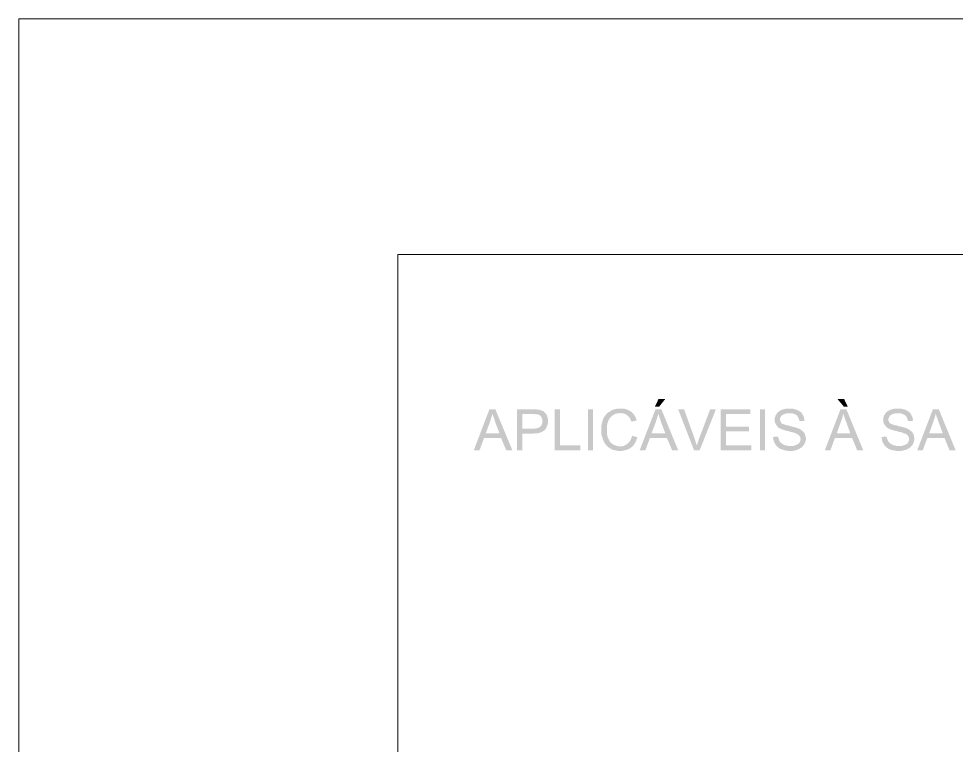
# Model space of a CAD drawing. Header units: feet. Extents: x 203667 to 205527, y 9204857 to 9205156.
# Drawn here: x 204236.12 to 204242.97, y 9205150.82 to 9205156.13 of the extents above; entities that cross this region are included whole.
import ezdxf

# ---------------------------------------------------------------- set-up
doc = ezdxf.new("R2010")
doc.units = ezdxf.units.FT
doc.header["$LTSCALE"] = 0.3
doc.header["$MEASUREMENT"] = 0
doc.layers.add('DRENAGEM a executar', color=242, linetype='Continuous', lineweight=30)

msp = doc.modelspace()

# ---------------------------------------------------------------- hatches: boundary and pattern name
at = {"layer": 'DRENAGEM a executar', "lineweight": 20}
for points in [[(204240.842, 9205153.3561), (204240.7929, 9205153.3561), (204240.7655, 9205153.2998), (204240.7973, 9205153.2998)], [(204242.1473, 9205153.3561), (204242.0982, 9205153.3561), (204242.1458, 9205153.2998), (204242.1747, 9205153.2998)], [(204239.6002, 9205153.2796), (204239.5569, 9205153.2796), (204239.4429, 9205152.9811), (204239.4848, 9205152.9811), (204239.5179, 9205153.0705), (204239.642, 9205153.0705), (204239.5295, 9205153.1037), (204239.5627, 9205153.1916), (204239.5641, 9205153.2003), (204239.5684, 9205153.2089), (204239.5699, 9205153.2162), (204239.5728, 9205153.2248), (204239.5756, 9205153.2335), (204239.5771, 9205153.2407), (204239.5785, 9205153.2493)], [(204239.6002, 9205153.2796), (204239.5785, 9205153.2493), (204239.5843, 9205153.2306), (204239.5872, 9205153.2219), (204239.5901, 9205153.2147), (204239.5929, 9205153.2061), (204239.5958, 9205153.1974), (204239.5987, 9205153.1873), (204239.6304, 9205153.1037), (204239.5295, 9205153.1037), (204239.642, 9205153.0705), (204239.6795, 9205152.9811), (204239.7242, 9205152.9811)], [(204239.8699, 9205153.2796), (204239.7574, 9205153.2796), (204239.7574, 9205152.9811), (204239.7963, 9205152.9811), (204239.7963, 9205153.1022), (204239.88, 9205153.1022), (204239.8901, 9205153.1037), (204239.8987, 9205153.1037), (204239.9088, 9205153.1051), (204239.9175, 9205153.1065), (204239.9247, 9205153.1094), (204239.9333, 9205153.1109), (204239.9391, 9205153.1138), (204239.9449, 9205153.1181), (204239.9506, 9205153.121), (204239.9564, 9205153.1238), (204239.9651, 9205153.1325), (204239.7963, 9205153.1383), (204239.7963, 9205153.245), (204239.8728, 9205153.245), (204239.9694, 9205153.2479), (204239.9521, 9205153.2652), (204239.9405, 9205153.2695), (204239.9232, 9205153.2767), (204239.9146, 9205153.2782), (204239.9059, 9205153.2782), (204239.8973, 9205153.2796), (204239.88, 9205153.2796)], [(204240.0732, 9205153.2796), (204240.0343, 9205153.2796), (204240.0343, 9205152.9811), (204240.2203, 9205152.9811), (204240.2203, 9205153.0157), (204240.0732, 9205153.0157)], [(204240.3141, 9205152.9811), (204240.3141, 9205153.2796), (204240.2766, 9205153.2796), (204240.2766, 9205152.9811)], [(204240.5146, 9205153.2854), (204240.4958, 9205153.2854), (204240.4886, 9205153.2839), (204240.4713, 9205153.2796), (204240.4641, 9205153.2782), (204240.4554, 9205153.2753), (204240.4497, 9205153.271), (204240.4425, 9205153.2681), (204240.4353, 9205153.2623), (204240.428, 9205153.2594), (204240.4208, 9205153.2537), (204240.4165, 9205153.2493), (204240.4093, 9205153.2421), (204240.4035, 9205153.2349), (204240.3992, 9205153.2306), (204240.3949, 9205153.2234), (204240.3905, 9205153.2147), (204240.3862, 9205153.2061), (204240.3848, 9205153.1988), (204240.3819, 9205153.1916), (204240.3804, 9205153.183), (204240.3776, 9205153.1758), (204240.3761, 9205153.1671), (204240.3747, 9205153.1585), (204240.3732, 9205153.1498), (204240.3732, 9205153.1181), (204240.3747, 9205153.1094), (204240.3747, 9205153.1008), (204240.3761, 9205153.0921), (204240.3776, 9205153.0849), (204240.3819, 9205153.0763), (204240.3833, 9205153.0676), (204240.3848, 9205153.0604), (204240.3891, 9205153.0517), (204240.392, 9205153.0445), (204240.3978, 9205153.0359), (204240.4006, 9205153.0287), (204240.4064, 9205153.0229), (204240.4107, 9205153.0171), (204240.4165, 9205153.0099), (204240.4237, 9205153.0056), (204240.5117, 9205153.0099), (204240.4987, 9205153.0099), (204240.4901, 9205153.0113), (204240.4814, 9205153.0142), (204240.4756, 9205153.0171), (204240.467, 9205153.0186), (204240.4598, 9205153.0243), (204240.454, 9205153.0272), (204240.4468, 9205153.033), (204240.4425, 9205153.0373), (204240.4367, 9205153.0445), (204240.4338, 9205153.0503), (204240.428, 9205153.0589), (204240.4252, 9205153.0676), (204240.4208, 9205153.0748), (204240.4194, 9205153.0835), (204240.4179, 9205153.0892), (204240.4165, 9205153.0979), (204240.4165, 9205153.1065), (204240.4151, 9205153.1152), (204240.4151, 9205153.1498), (204240.4165, 9205153.1585), (204240.4165, 9205153.1657), (204240.4179, 9205153.1743), (204240.4208, 9205153.183), (204240.4237, 9205153.1902), (204240.4252, 9205153.1974), (204240.4295, 9205153.2046), (204240.4338, 9205153.2104), (204240.4439, 9205153.2248), (204240.4497, 9205153.2306), (204240.4554, 9205153.2349), (204240.4713, 9205153.2436), (204240.48, 9205153.2479), (204240.4872, 9205153.2493), (204240.4958, 9205153.2508), (204240.5045, 9205153.2508), (204240.5131, 9205153.2522), (204240.6026, 9205153.2522), (204240.5968, 9205153.258), (204240.591, 9205153.2623), (204240.5852, 9205153.2666), (204240.5651, 9205153.2767), (204240.5564, 9205153.2796), (204240.5492, 9205153.2825), (204240.5405, 9205153.2839), (204240.5319, 9205153.2854), (204240.5232, 9205153.2854)], [(204240.8131, 9205153.2796), (204240.7699, 9205153.2796), (204240.6545, 9205152.9811), (204240.6963, 9205152.9811), (204240.7295, 9205153.0705), (204240.8535, 9205153.0705), (204240.741, 9205153.1037), (204240.7742, 9205153.1916), (204240.7756, 9205153.2003), (204240.78, 9205153.2089), (204240.7814, 9205153.2162), (204240.7843, 9205153.2248), (204240.7872, 9205153.2335), (204240.7886, 9205153.2407), (204240.7901, 9205153.2493)], [(204240.8131, 9205153.2796), (204240.7901, 9205153.2493), (204240.7958, 9205153.2306), (204240.7987, 9205153.2219), (204240.8016, 9205153.2147), (204240.8045, 9205153.2061), (204240.8074, 9205153.1974), (204240.8102, 9205153.1873), (204240.842, 9205153.1037), (204240.741, 9205153.1037), (204240.8535, 9205153.0705), (204240.891, 9205152.9811), (204240.9357, 9205152.9811)], [(204240.979, 9205153.2796), (204240.9357, 9205153.2796), (204241.0511, 9205152.9811), (204241.0727, 9205153.0142), (204241.0699, 9205153.0229), (204241.067, 9205153.0287), (204241.0655, 9205153.0373), (204241.0612, 9205153.046), (204241.0598, 9205153.0532), (204241.0569, 9205153.0618)], [(204241.2112, 9205153.2796), (204241.1694, 9205153.2796), (204241.0872, 9205153.0618), (204241.0843, 9205153.0532), (204241.0828, 9205153.0445), (204241.0785, 9205153.0373), (204241.0771, 9205153.0287), (204241.0742, 9205153.0229), (204241.0727, 9205153.0142), (204241.0511, 9205152.9811), (204241.0929, 9205152.9811)], [(204241.4636, 9205153.2796), (204241.2473, 9205153.2796), (204241.2473, 9205152.9811), (204241.4708, 9205152.9811), (204241.4708, 9205153.0157), (204241.2862, 9205153.0157), (204241.2862, 9205153.1181), (204241.4535, 9205153.1181), (204241.4535, 9205153.1541), (204241.2862, 9205153.1541), (204241.2862, 9205153.245), (204241.4636, 9205153.245)], [(204241.5703, 9205152.9811), (204241.5703, 9205153.2796), (204241.5328, 9205153.2796), (204241.5328, 9205152.9811)], [(204241.7449, 9205153.2854), (204241.7304, 9205153.2854), (204241.7232, 9205153.2839), (204241.7146, 9205153.2825), (204241.7059, 9205153.2796), (204241.6987, 9205153.2782), (204241.6915, 9205153.2753), (204241.6828, 9205153.271), (204241.6756, 9205153.2681), (204241.6699, 9205153.2623), (204241.6583, 9205153.2522), (204241.654, 9205153.245), (204241.6468, 9205153.2349), (204241.6453, 9205153.2263), (204241.641, 9205153.219), (204241.641, 9205153.2104), (204241.6396, 9205153.2017), (204241.641, 9205153.1888), (204241.6453, 9205153.1801), (204241.6468, 9205153.1729), (204241.6526, 9205153.1657), (204241.6569, 9205153.1585), (204241.6626, 9205153.1527), (204241.667, 9205153.1469), (204241.6756, 9205153.1412), (204241.6828, 9205153.1383), (204241.6901, 9205153.1354), (204241.6973, 9205153.1311), (204241.7102, 9205153.1282), (204241.7218, 9205153.1238), (204241.7304, 9205153.1224), (204241.742, 9205153.1195), (204241.7492, 9205153.1181), (204241.7593, 9205153.1138), (204241.7694, 9205153.1123), (204241.778, 9205153.1109), (204241.7852, 9205153.1065), (204241.7939, 9205153.1037), (204241.8112, 9205153.0964), (204241.8227, 9205153.0849), (204241.8271, 9205153.0777), (204241.8285, 9205153.0705), (204241.83, 9205153.0618), (204241.8285, 9205153.0517), (204241.8256, 9205153.0431), (204241.8213, 9205153.0359), (204241.817, 9205153.0315), (204241.8112, 9205153.0258), (204241.804, 9205153.0229), (204241.7953, 9205153.0186), (204241.7881, 9205153.0157), (204241.7824, 9205153.0142), (204241.7737, 9205153.0113), (204241.7564, 9205153.0113), (204241.6554, 9205153.0099), (204241.6612, 9205153.0056), (204241.6742, 9205152.994), (204241.6814, 9205152.9912), (204241.6886, 9205152.9883), (204241.7059, 9205152.9825), (204241.7131, 9205152.9796), (204241.7218, 9205152.9796), (204241.7304, 9205152.9767), (204241.7391, 9205152.9753), (204241.7679, 9205152.9753), (204241.7766, 9205152.9767), (204241.7838, 9205152.9767), (204241.7925, 9205152.9796), (204241.8011, 9205152.9825), (204241.8083, 9205152.9839), (204241.8141, 9205152.9883), (204241.8256, 9205152.9926), (204241.8314, 9205152.9984), (204241.8386, 9205153.0013), (204241.8444, 9205153.0085), (204241.8487, 9205153.0142), (204241.8545, 9205153.02), (204241.8574, 9205153.0258), (204241.8617, 9205153.0344), (204241.8646, 9205153.0416), (204241.866, 9205153.0503), (204241.8689, 9205153.0575), (204241.8689, 9205153.069), (204241.8646, 9205153.0863), (204241.8631, 9205153.0936), (204241.8602, 9205153.1022), (204241.8559, 9205153.1094), (204241.8516, 9205153.1138), (204241.8458, 9205153.1195), (204241.8256, 9205153.1354), (204241.817, 9205153.1383), (204241.8112, 9205153.1412), (204241.804, 9205153.144), (204241.7968, 9205153.1455), (204241.791, 9205153.1484), (204241.7824, 9205153.1498), (204241.7708, 9205153.1527), (204241.7607, 9205153.1556), (204241.7506, 9205153.157), (204241.742, 9205153.1613), (204241.7304, 9205153.1628), (204241.7218, 9205153.1657), (204241.7131, 9205153.1671), (204241.7059, 9205153.1714), (204241.6987, 9205153.1729), (204241.6929, 9205153.1758), (204241.6872, 9205153.183), (204241.68, 9205153.1974), (204241.68, 9205153.2104), (204241.6814, 9205153.2176), (204241.6843, 9205153.2248), (204241.6886, 9205153.232), (204241.6958, 9205153.2363), (204241.7059, 9205153.2436), (204241.7189, 9205153.2479), (204241.7276, 9205153.2493), (204241.7362, 9205153.2508), (204241.8386, 9205153.2508), (204241.8343, 9205153.258), (204241.8271, 9205153.2623), (204241.8199, 9205153.2666), (204241.8126, 9205153.271), (204241.804, 9205153.2753), (204241.7953, 9205153.2782), (204241.7881, 9205153.2796), (204241.7795, 9205153.2825), (204241.7737, 9205153.2839), (204241.7651, 9205153.2854), (204241.7564, 9205153.2854)], [(204242.1646, 9205153.2796), (204242.1213, 9205153.2796), (204242.0074, 9205152.9811), (204242.0477, 9205152.9811), (204242.0809, 9205153.0705), (204242.2064, 9205153.0705), (204242.0939, 9205153.1037), (204242.1256, 9205153.1916), (204242.1285, 9205153.2003), (204242.1314, 9205153.2089), (204242.1328, 9205153.2162), (204242.1372, 9205153.2248), (204242.1386, 9205153.2335), (204242.14, 9205153.2407), (204242.1415, 9205153.2493)], [(204242.1646, 9205153.2796), (204242.1415, 9205153.2493), (204242.1473, 9205153.2306), (204242.1501, 9205153.2219), (204242.153, 9205153.2147), (204242.1559, 9205153.2061), (204242.1588, 9205153.1974), (204242.1631, 9205153.1873), (204242.1934, 9205153.1037), (204242.0939, 9205153.1037), (204242.2064, 9205153.0705), (204242.2425, 9205152.9811), (204242.2872, 9205152.9811)], [(204242.5381, 9205153.2854), (204242.5223, 9205153.2854), (204242.515, 9205153.2839), (204242.5064, 9205153.2825), (204242.4977, 9205153.2796), (204242.492, 9205153.2782), (204242.4848, 9205153.2753), (204242.4761, 9205153.271), (204242.4689, 9205153.2681), (204242.4617, 9205153.2623), (204242.4559, 9205153.258), (204242.4516, 9205153.2522), (204242.4458, 9205153.245), (204242.44, 9205153.2349), (204242.4372, 9205153.2263), (204242.4343, 9205153.219), (204242.4343, 9205153.2104), (204242.4328, 9205153.2017), (204242.4343, 9205153.1888), (204242.4372, 9205153.1801), (204242.44, 9205153.1729), (204242.4444, 9205153.1657), (204242.4501, 9205153.1585), (204242.4545, 9205153.1527), (204242.4602, 9205153.1469), (204242.4689, 9205153.1412), (204242.4761, 9205153.1383), (204242.4833, 9205153.1354), (204242.4891, 9205153.1311), (204242.5035, 9205153.1282), (204242.5136, 9205153.1238), (204242.5223, 9205153.1224), (204242.5352, 9205153.1195), (204242.541, 9205153.1181), (204242.5525, 9205153.1138), (204242.5626, 9205153.1123), (204242.5713, 9205153.1109), (204242.5785, 9205153.1065), (204242.5857, 9205153.1037), (204242.5958, 9205153.1008), (204242.6045, 9205153.0964), (204242.6088, 9205153.0921), (204242.616, 9205153.0849), (204242.6189, 9205153.0777), (204242.6218, 9205153.0705), (204242.6232, 9205153.0618), (204242.6218, 9205153.0517), (204242.6174, 9205153.0431), (204242.6146, 9205153.0359), (204242.6045, 9205153.0258), (204242.5973, 9205153.0229), (204242.5886, 9205153.0186), (204242.5814, 9205153.0157), (204242.5742, 9205153.0142), (204242.5655, 9205153.0113), (204242.5482, 9205153.0113), (204242.4487, 9205153.0099), (204242.453, 9205153.0056), (204242.4602, 9205152.9998), (204242.4675, 9205152.994), (204242.4848, 9205152.9854), (204242.492, 9205152.9839), (204242.4977, 9205152.9825), (204242.505, 9205152.9796), (204242.5136, 9205152.9796), (204242.5309, 9205152.9753), (204242.5612, 9205152.9753), (204242.5699, 9205152.9767), (204242.5756, 9205152.9767), (204242.5843, 9205152.9796), (204242.5929, 9205152.9825), (204242.6001, 9205152.9839), (204242.6174, 9205152.9926), (204242.6247, 9205152.9984), (204242.6319, 9205153.0013), (204242.6362, 9205153.0085), (204242.642, 9205153.0142), (204242.6477, 9205153.02), (204242.6506, 9205153.0258), (204242.6535, 9205153.0344), (204242.6578, 9205153.0416), (204242.6593, 9205153.0503), (204242.6607, 9205153.0575), (204242.6607, 9205153.069), (204242.6578, 9205153.0863), (204242.6564, 9205153.0936), (204242.6521, 9205153.1022), (204242.6492, 9205153.1094), (204242.6434, 9205153.1138), (204242.6391, 9205153.1195), (204242.6319, 9205153.1238), (204242.6247, 9205153.1296), (204242.6174, 9205153.1354), (204242.6088, 9205153.1383), (204242.6045, 9205153.1412), (204242.5973, 9205153.144), (204242.59, 9205153.1455), (204242.5828, 9205153.1484), (204242.5742, 9205153.1498), (204242.5641, 9205153.1527), (204242.554, 9205153.1556), (204242.5425, 9205153.157), (204242.5352, 9205153.1613), (204242.5223, 9205153.1628), (204242.5136, 9205153.1657), (204242.505, 9205153.1671), (204242.4977, 9205153.1714), (204242.492, 9205153.1729), (204242.4862, 9205153.1758), (204242.479, 9205153.183), (204242.4718, 9205153.1974), (204242.4718, 9205153.2104), (204242.4747, 9205153.2176), (204242.4775, 9205153.2248), (204242.4804, 9205153.232), (204242.4876, 9205153.2363), (204242.4977, 9205153.2436), (204242.5122, 9205153.2479), (204242.5295, 9205153.2508), (204242.6319, 9205153.2508), (204242.6261, 9205153.258), (204242.6189, 9205153.2623), (204242.6131, 9205153.2666), (204242.6059, 9205153.271), (204242.5973, 9205153.2753), (204242.5886, 9205153.2782), (204242.5814, 9205153.2796), (204242.5727, 9205153.2825), (204242.5655, 9205153.2839), (204242.5569, 9205153.2854), (204242.5482, 9205153.2854)], [(204242.8396, 9205153.2796), (204242.7963, 9205153.2796), (204242.6824, 9205152.9811), (204242.7227, 9205152.9811), (204242.7559, 9205153.0705), (204242.8814, 9205153.0705), (204242.7689, 9205153.1037), (204242.8006, 9205153.1916), (204242.8021, 9205153.2003), (204242.8064, 9205153.2089), (204242.8078, 9205153.2162), (204242.8122, 9205153.2248), (204242.8136, 9205153.2335), (204242.815, 9205153.2407), (204242.8165, 9205153.2493)], [(204242.8396, 9205153.2796), (204242.8165, 9205153.2493), (204242.8223, 9205153.2306), (204242.8251, 9205153.2219), (204242.8295, 9205153.2147), (204242.8309, 9205153.2061), (204242.8338, 9205153.1974), (204242.8381, 9205153.1873), (204242.8684, 9205153.1037), (204242.7689, 9205153.1037), (204242.8814, 9205153.0705), (204242.9174, 9205152.9811), (204242.9622, 9205152.9811)], [(204239.9694, 9205153.2479), (204239.8728, 9205153.245), (204239.8886, 9205153.245), (204239.8973, 9205153.2436), (204239.903, 9205153.2436), (204239.916, 9205153.2407), (204239.9232, 9205153.2363), (204239.9304, 9205153.232), (204239.9348, 9205153.2248), (204239.9391, 9205153.2176), (204239.942, 9205153.2089), (204239.9434, 9205153.2003), (204239.9434, 9205153.1801), (204239.9405, 9205153.1714), (204239.9333, 9205153.157), (204239.9276, 9205153.1527), (204239.9232, 9205153.1484), (204239.916, 9205153.1455), (204239.9088, 9205153.144), (204239.9016, 9205153.1397), (204239.8929, 9205153.1397), (204239.8828, 9205153.1383), (204239.7963, 9205153.1383), (204239.9651, 9205153.1325), (204239.9694, 9205153.1397), (204239.9795, 9205153.1613), (204239.9824, 9205153.17), (204239.9838, 9205153.1758), (204239.9853, 9205153.1844), (204239.9853, 9205153.2046), (204239.9838, 9205153.2104), (204239.9824, 9205153.219), (204239.9795, 9205153.2263), (204239.9766, 9205153.2349), (204239.9737, 9205153.2407)], [(204240.6026, 9205153.2522), (204240.5131, 9205153.2522), (204240.5362, 9205153.2493), (204240.542, 9205153.2479), (204240.5564, 9205153.2407), (204240.5636, 9205153.2363), (204240.5737, 9205153.2263), (204240.5795, 9205153.2219), (204240.5824, 9205153.2147), (204240.5881, 9205153.2061), (204240.591, 9205153.1988), (204240.5939, 9205153.1888), (204240.6328, 9205153.1988), (204240.6285, 9205153.2104), (204240.6256, 9205153.219), (204240.6227, 9205153.2263), (204240.617, 9205153.2335), (204240.6141, 9205153.2407), (204240.6083, 9205153.2479)], [(204241.8386, 9205153.2508), (204241.7477, 9205153.2508), (204241.7564, 9205153.2508), (204241.7651, 9205153.2493), (204241.7737, 9205153.2493), (204241.7824, 9205153.245), (204241.7881, 9205153.2436), (204241.7939, 9205153.2407), (204241.8011, 9205153.2363), (204241.8054, 9205153.232), (204241.8112, 9205153.2248), (204241.8141, 9205153.2176), (204241.817, 9205153.2104), (204241.8199, 9205153.2017), (204241.8213, 9205153.1931), (204241.8602, 9205153.196), (204241.8574, 9205153.2061), (204241.8559, 9205153.2133), (204241.8545, 9205153.2219), (204241.8516, 9205153.2277), (204241.8473, 9205153.2363), (204241.8444, 9205153.2436)], [(204242.6319, 9205153.2508), (204242.5396, 9205153.2508), (204242.5482, 9205153.2508), (204242.5569, 9205153.2493), (204242.5655, 9205153.2493), (204242.5742, 9205153.245), (204242.5814, 9205153.2436), (204242.5857, 9205153.2407), (204242.5929, 9205153.2363), (204242.5987, 9205153.232), (204242.6045, 9205153.2248), (204242.6074, 9205153.2176), (204242.6088, 9205153.2104), (204242.6131, 9205153.2017), (204242.6146, 9205153.1931), (204242.6521, 9205153.196), (204242.6506, 9205153.2061), (204242.6492, 9205153.2133), (204242.6477, 9205153.2219), (204242.6434, 9205153.2277), (204242.6405, 9205153.2363), (204242.6362, 9205153.2436)], [(204240.5982, 9205153.0863), (204240.5968, 9205153.0763), (204240.5925, 9205153.0676), (204240.5896, 9205153.0604), (204240.5852, 9205153.0517), (204240.5824, 9205153.046), (204240.5766, 9205153.0402), (204240.5651, 9205153.0272), (204240.5578, 9205153.0229), (204240.5449, 9205153.0157), (204240.5362, 9205153.0113), (204240.529, 9205153.0099), (204240.5117, 9205153.0099), (204240.4237, 9205153.0056), (204240.428, 9205152.9998), (204240.4353, 9205152.9969), (204240.441, 9205152.9912), (204240.4468, 9205152.9883), (204240.454, 9205152.9854), (204240.4612, 9205152.9825), (204240.4699, 9205152.9811), (204240.4785, 9205152.9796), (204240.4872, 9205152.9767), (204240.4958, 9205152.9767), (204240.5045, 9205152.9753), (204240.5247, 9205152.9753), (204240.542, 9205152.9796), (204240.5506, 9205152.9811), (204240.5578, 9205152.9825), (204240.5651, 9205152.9854), (204240.5737, 9205152.9897), (204240.5809, 9205152.9926), (204240.5881, 9205152.9969), (204240.5925, 9205153.0013), (204240.5982, 9205153.0056), (204240.6026, 9205153.0099), (204240.6083, 9205153.0157), (204240.6184, 9205153.0287), (204240.6256, 9205153.0431), (204240.6285, 9205153.0503), (204240.6357, 9205153.0676), (204240.6372, 9205153.0763)], [(204241.6655, 9205153.0806), (204241.6295, 9205153.0777), (204241.6295, 9205153.069), (204241.6309, 9205153.0604), (204241.6324, 9205153.0532), (204241.6352, 9205153.0445), (204241.641, 9205153.0315), (204241.6453, 9205153.0243), (204241.6554, 9205153.0099), (204241.7564, 9205153.0113), (204241.7405, 9205153.0113), (204241.7319, 9205153.0142), (204241.7247, 9205153.0157), (204241.716, 9205153.0171), (204241.7088, 9205153.02), (204241.6958, 9205153.0272), (204241.6901, 9205153.033), (204241.6828, 9205153.0373), (204241.68, 9205153.0431), (204241.6756, 9205153.0488), (204241.6727, 9205153.0546), (204241.6713, 9205153.0618), (204241.667, 9205153.0705)], [(204242.4588, 9205153.0806), (204242.4227, 9205153.0777), (204242.4227, 9205153.069), (204242.4242, 9205153.0604), (204242.4256, 9205153.0532), (204242.4271, 9205153.0445), (204242.4372, 9205153.0243), (204242.4487, 9205153.0099), (204242.5482, 9205153.0113), (204242.5324, 9205153.0113), (204242.5237, 9205153.0142), (204242.5179, 9205153.0157), (204242.5093, 9205153.0171), (204242.5021, 9205153.02), (204242.4876, 9205153.0272), (204242.4833, 9205153.033), (204242.4761, 9205153.0373), (204242.4689, 9205153.0488), (204242.466, 9205153.0546), (204242.4631, 9205153.0618), (204242.4602, 9205153.0705)]]:
    msp.add_hatch(color=7, dxfattribs=at).paths.add_polyline_path(points)

# ---------------------------------------------------------------- linework, layer by layer
at = {"layer": 'DRENAGEM a executar', "color": 7, "lineweight": 20}
msp.add_lwpolyline([(204236.1186, 9205135.4888), (204264.2641, 9205135.4888), (204264.2641, 9205156.1344), (204236.1186, 9205156.1344)], close=True, dxfattribs=at)
for points in [[(204238.8889, 9205154.4118), (204238.8889, 9205137.7706), (204262.0205, 9205137.7706), (204262.0205, 9205154.4118)], [(204238.8889, 9205154.4118), (204262.0205, 9205154.4118)]]:
    msp.add_lwpolyline(points, dxfattribs=at)

doc.saveas('drawing.dxf')
